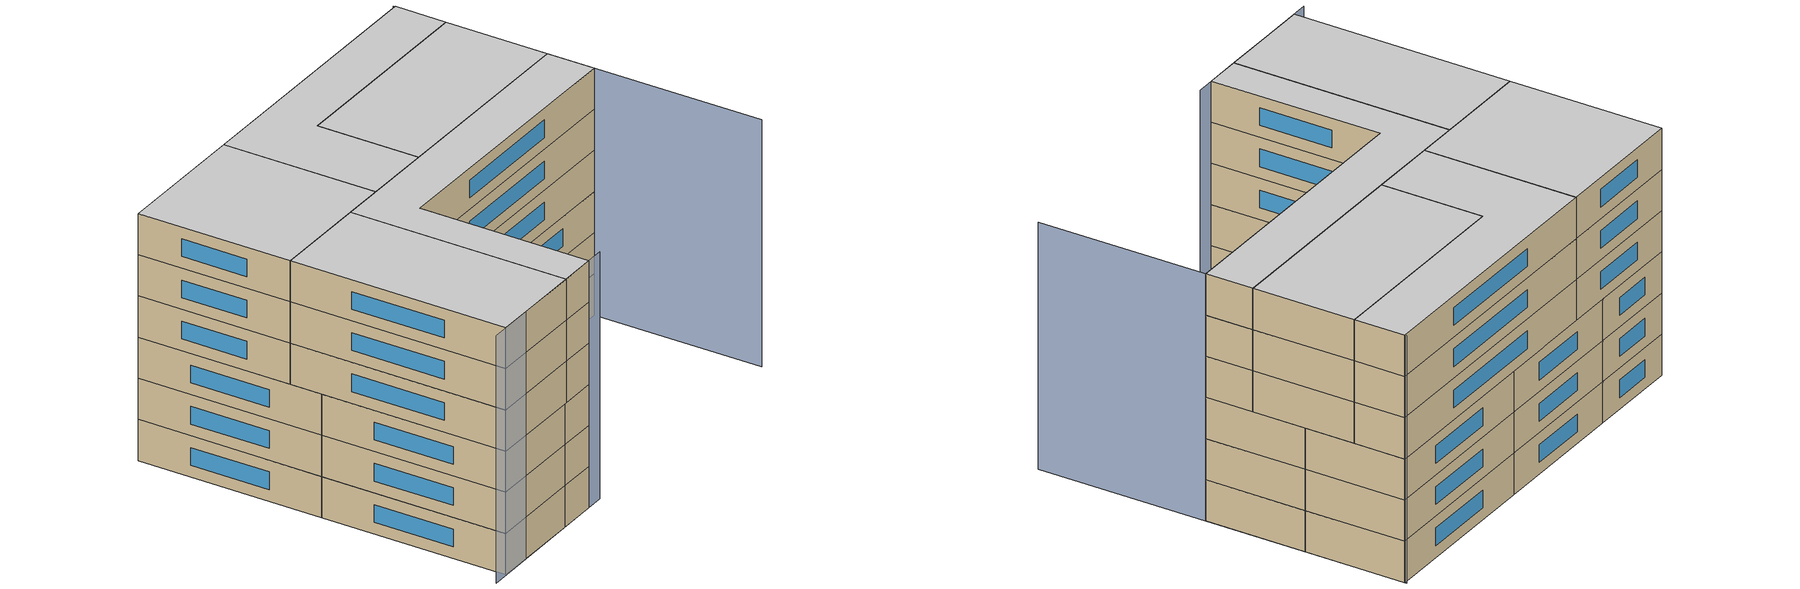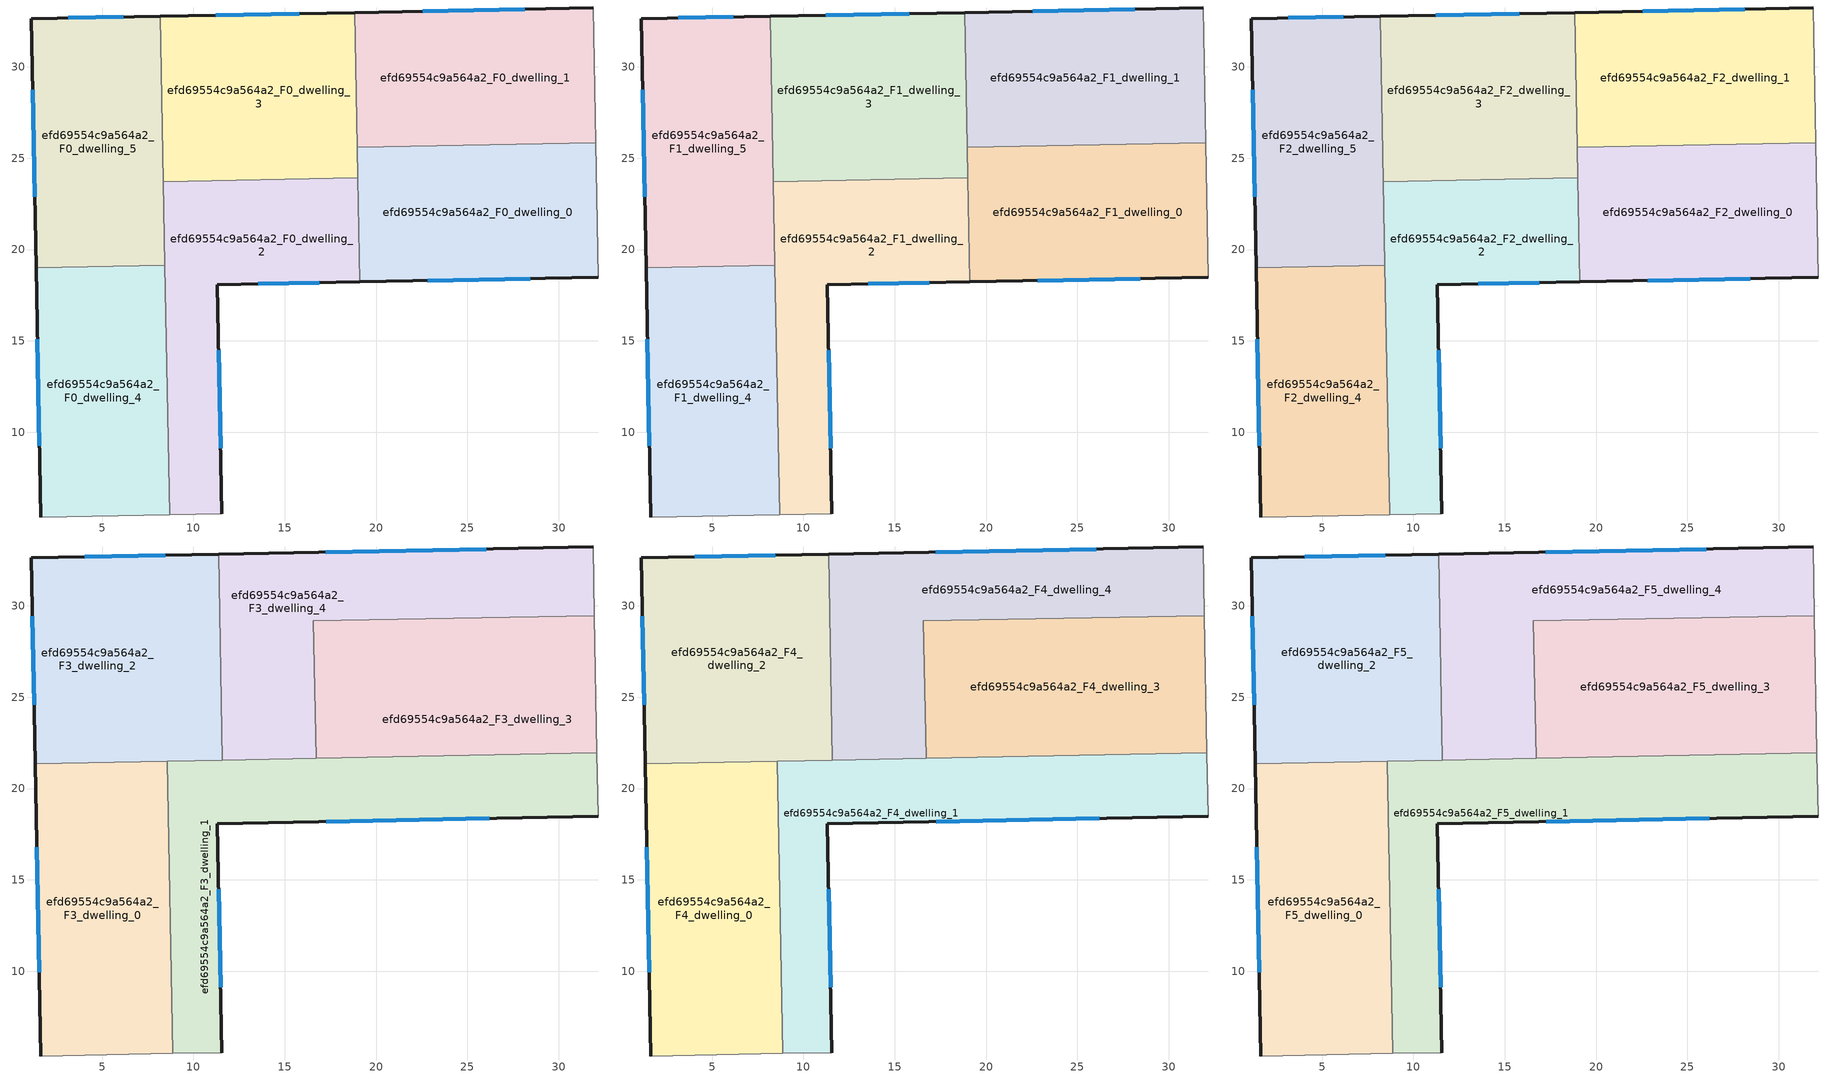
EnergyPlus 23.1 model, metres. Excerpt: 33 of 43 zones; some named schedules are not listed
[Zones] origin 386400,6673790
efd69554c9a564a2_F0_dwelling_0
 floor ground (EU_floor_Construction): 32.02,25.85 32.16,18.47 19.1,18.22 18.96,25.6 z0
 wall outside (EU_wall_Construction): 19.1,18.22 32.16,18.47 z0:3
 wall adiabatic (EU_wall_Construction): 32.16,18.47 32.02,25.85 z0:3
 wall to efd69554c9a564a2_F0_dwelling_1 (EU_wall_Construction): 32.02,25.85 18.96,25.6 z0:3
 wall to efd69554c9a564a2_F0_dwelling_2 (EU_wall_Construction): 18.99,23.92 19.1,18.22 z0:3
 wall to efd69554c9a564a2_F0_dwelling_3 (EU_wall_Construction): 18.96,25.6 18.99,23.92 z0:3
 window (EU_Window_Construction): 22.83,18.29 28.43,18.4 z0.86:2.14
efd69554c9a564a2_F0_dwelling_1
 floor ground (EU_floor_Construction): 31.88,33.22 32.02,25.85 18.96,25.6 18.82,32.98 z0
 wall outside (EU_wall_Construction): 31.88,33.22 18.82,32.98 z0:3
 wall adiabatic (EU_wall_Construction): 32.02,25.85 31.88,33.22 z0:3
 wall to efd69554c9a564a2_F0_dwelling_3 (EU_wall_Construction): 18.82,32.98 18.96,25.6 z0:3
 window (EU_Window_Construction): 28.15,33.15 22.55,33.05 z0.86:2.14
efd69554c9a564a2_F0_dwelling_2
 floor ground (EU_floor_Construction): 18.99,23.92 19.1,18.22 11.32,18.08 11.56,5.54 8.7,5.49 8.36,23.72 z0
 wall outside (EU_wall_Construction): 11.56,5.54 11.32,18.08 19.1,18.22 z0:3
 wall to efd69554c9a564a2_F0_dwelling_3 (EU_wall_Construction): 18.99,23.92 8.36,23.72 z0:3
 wall adiabatic (EU_wall_Construction): 8.7,5.49 11.56,5.54 z0:3
 wall to efd69554c9a564a2_F0_dwelling_4 (EU_wall_Construction): 8.44,19.13 8.7,5.49 z0:3
 wall to efd69554c9a564a2_F0_dwelling_5 (EU_wall_Construction): 8.36,23.72 8.44,19.13 z0:3
 window (EU_Window_Construction): 13.54,18.12 16.88,18.18 / 11.49,9.12 11.39,14.5 z0.86:2.14
efd69554c9a564a2_F0_dwelling_3
 floor ground (EU_floor_Construction): 18.82,32.98 18.99,23.92 8.36,23.72 8.19,32.78 z0
 wall outside (EU_wall_Construction): 18.82,32.98 8.19,32.78 z0:3
 wall to efd69554c9a564a2_F0_dwelling_5 (EU_wall_Construction): 8.19,32.78 8.36,23.72 z0:3
 window (EU_Window_Construction): 15.78,32.92 11.22,32.83 z0.86:2.14
efd69554c9a564a2_F0_dwelling_4
 floor ground (EU_floor_Construction): 8.44,19.13 8.7,5.49 1.64,5.35 1.38,19 z0
 wall outside (EU_wall_Construction): 1.38,19 1.64,5.35 z0:3
 wall adiabatic (EU_wall_Construction): 1.64,5.35 8.7,5.49 z0:3
 wall to efd69554c9a564a2_F0_dwelling_5 (EU_wall_Construction): 8.44,19.13 1.38,19 z0:3
 window (EU_Window_Construction): 1.46,15.1 1.57,9.25 z0.86:2.14
efd69554c9a564a2_F0_dwelling_5
 floor ground (EU_floor_Construction): 8.19,32.78 8.44,19.13 1.38,19 1.12,32.64 z0
 wall outside (EU_wall_Construction): 8.19,32.78 1.12,32.64 1.38,19 z0:3
 window (EU_Window_Construction): 1.2,28.74 1.31,22.9 / 6.17,32.74 3.14,32.68 z0.86:2.14
efd69554c9a564a2_F1_dwelling_0
 floor to efd69554c9a564a2_F0_dwelling_0 (EU_floor_Construction): 32.02,25.85 32.16,18.47 19.1,18.22 18.96,25.6 z3
 wall outside (EU_wall_Construction): 19.1,18.22 32.16,18.47 z3:6
 wall adiabatic (EU_wall_Construction): 32.16,18.47 32.02,25.85 z3:6
 wall to efd69554c9a564a2_F1_dwelling_1 (EU_wall_Construction): 32.02,25.85 18.96,25.6 z3:6
 wall to efd69554c9a564a2_F1_dwelling_2 (EU_wall_Construction): 18.99,23.92 19.1,18.22 z3:6
 wall to efd69554c9a564a2_F1_dwelling_3 (EU_wall_Construction): 18.96,25.6 18.99,23.92 z3:6
 window (EU_Window_Construction): 22.83,18.29 28.43,18.4 z3.86:5.14
efd69554c9a564a2_F1_dwelling_1
 floor to efd69554c9a564a2_F0_dwelling_1 (EU_floor_Construction): 31.88,33.22 32.02,25.85 18.96,25.6 18.82,32.98 z3
 wall outside (EU_wall_Construction): 31.88,33.22 18.82,32.98 z3:6
 wall adiabatic (EU_wall_Construction): 32.02,25.85 31.88,33.22 z3:6
 wall to efd69554c9a564a2_F1_dwelling_3 (EU_wall_Construction): 18.82,32.98 18.96,25.6 z3:6
 window (EU_Window_Construction): 28.15,33.15 22.55,33.05 z3.86:5.14
efd69554c9a564a2_F1_dwelling_2
 floor to efd69554c9a564a2_F0_dwelling_2 (EU_floor_Construction): 18.99,23.92 19.1,18.22 11.32,18.08 11.56,5.54 8.7,5.49 8.36,23.72 z3
 wall outside (EU_wall_Construction): 11.56,5.54 11.32,18.08 19.1,18.22 z3:6
 wall to efd69554c9a564a2_F1_dwelling_3 (EU_wall_Construction): 18.99,23.92 8.36,23.72 z3:6
 wall adiabatic (EU_wall_Construction): 8.7,5.49 11.56,5.54 z3:6
 wall to efd69554c9a564a2_F1_dwelling_4 (EU_wall_Construction): 8.44,19.13 8.7,5.49 z3:6
 wall to efd69554c9a564a2_F1_dwelling_5 (EU_wall_Construction): 8.36,23.72 8.44,19.13 z3:6
 window (EU_Window_Construction): 13.54,18.12 16.88,18.18 / 11.49,9.12 11.39,14.5 z3.86:5.14
efd69554c9a564a2_F1_dwelling_3
 floor to efd69554c9a564a2_F0_dwelling_3 (EU_floor_Construction): 18.82,32.98 18.99,23.92 8.36,23.72 8.19,32.78 z3
 wall outside (EU_wall_Construction): 18.82,32.98 8.19,32.78 z3:6
 wall to efd69554c9a564a2_F1_dwelling_5 (EU_wall_Construction): 8.19,32.78 8.36,23.72 z3:6
 window (EU_Window_Construction): 15.78,32.92 11.22,32.83 z3.86:5.14
efd69554c9a564a2_F1_dwelling_4
 floor to efd69554c9a564a2_F0_dwelling_4 (EU_floor_Construction): 8.44,19.13 8.7,5.49 1.64,5.35 1.38,19 z3
 wall outside (EU_wall_Construction): 1.38,19 1.64,5.35 z3:6
 wall adiabatic (EU_wall_Construction): 1.64,5.35 8.7,5.49 z3:6
 wall to efd69554c9a564a2_F1_dwelling_5 (EU_wall_Construction): 8.44,19.13 1.38,19 z3:6
 window (EU_Window_Construction): 1.46,15.1 1.57,9.25 z3.86:5.14
efd69554c9a564a2_F1_dwelling_5
 floor to efd69554c9a564a2_F0_dwelling_5 (EU_floor_Construction): 8.19,32.78 8.44,19.13 1.38,19 1.12,32.64 z3
 wall outside (EU_wall_Construction): 8.19,32.78 1.12,32.64 1.38,19 z3:6
 window (EU_Window_Construction): 1.2,28.74 1.31,22.9 / 6.17,32.74 3.14,32.68 z3.86:5.14
efd69554c9a564a2_F2_dwelling_0
 floor to efd69554c9a564a2_F1_dwelling_0 (EU_floor_Construction): 32.02,25.85 32.16,18.47 19.1,18.22 18.96,25.6 z6
 wall outside (EU_wall_Construction): 19.1,18.22 32.16,18.47 z6:9
 wall adiabatic (EU_wall_Construction): 32.16,18.47 32.02,25.85 z6:9
 wall to efd69554c9a564a2_F2_dwelling_1 (EU_wall_Construction): 32.02,25.85 18.96,25.6 z6:9
 wall to efd69554c9a564a2_F2_dwelling_2 (EU_wall_Construction): 18.99,23.92 19.1,18.22 z6:9
 wall to efd69554c9a564a2_F2_dwelling_3 (EU_wall_Construction): 18.96,25.6 18.99,23.92 z6:9
 window (EU_Window_Construction): 22.83,18.29 28.43,18.4 z6.86:8.14
efd69554c9a564a2_F2_dwelling_1
 floor to efd69554c9a564a2_F1_dwelling_1 (EU_floor_Construction): 31.88,33.22 32.02,25.85 18.96,25.6 18.82,32.98 z6
 wall outside (EU_wall_Construction): 31.88,33.22 18.82,32.98 z6:9
 wall adiabatic (EU_wall_Construction): 32.02,25.85 31.88,33.22 z6:9
 wall to efd69554c9a564a2_F2_dwelling_3 (EU_wall_Construction): 18.82,32.98 18.96,25.6 z6:9
 window (EU_Window_Construction): 28.15,33.15 22.55,33.05 z6.86:8.14
efd69554c9a564a2_F2_dwelling_2
 floor to efd69554c9a564a2_F1_dwelling_2 (EU_floor_Construction): 18.99,23.92 19.1,18.22 11.32,18.08 11.56,5.54 8.7,5.49 8.36,23.72 z6
 wall outside (EU_wall_Construction): 11.56,5.54 11.32,18.08 19.1,18.22 z6:9
 wall to efd69554c9a564a2_F2_dwelling_3 (EU_wall_Construction): 18.99,23.92 8.36,23.72 z6:9
 wall adiabatic (EU_wall_Construction): 8.7,5.49 11.56,5.54 z6:9
 wall to efd69554c9a564a2_F2_dwelling_4 (EU_wall_Construction): 8.44,19.13 8.7,5.49 z6:9
 wall to efd69554c9a564a2_F2_dwelling_5 (EU_wall_Construction): 8.36,23.72 8.44,19.13 z6:9
 window (EU_Window_Construction): 13.54,18.12 16.88,18.18 / 11.49,9.12 11.39,14.5 z6.86:8.14
efd69554c9a564a2_F2_dwelling_3
 floor to efd69554c9a564a2_F1_dwelling_3 (EU_floor_Construction): 18.82,32.98 18.99,23.92 8.36,23.72 8.19,32.78 z6
 wall outside (EU_wall_Construction): 18.82,32.98 8.19,32.78 z6:9
 wall to efd69554c9a564a2_F2_dwelling_5 (EU_wall_Construction): 8.19,32.78 8.36,23.72 z6:9
 window (EU_Window_Construction): 15.78,32.92 11.22,32.83 z6.86:8.14
efd69554c9a564a2_F2_dwelling_4
 floor to efd69554c9a564a2_F1_dwelling_4 (EU_floor_Construction): 8.44,19.13 8.7,5.49 1.64,5.35 1.38,19 z6
 wall outside (EU_wall_Construction): 1.38,19 1.64,5.35 z6:9
 wall adiabatic (EU_wall_Construction): 1.64,5.35 8.7,5.49 z6:9
 wall to efd69554c9a564a2_F2_dwelling_5 (EU_wall_Construction): 8.44,19.13 1.38,19 z6:9
 window (EU_Window_Construction): 1.46,15.1 1.57,9.25 z6.86:8.14
 ceiling adiabatic (EU_roof_Construction): 8.7,5.49 8.44,19.13 1.38,19 1.64,5.35 z9
efd69554c9a564a2_F2_dwelling_5
 floor to efd69554c9a564a2_F1_dwelling_5 (EU_floor_Construction): 8.19,32.78 8.44,19.13 1.38,19 1.12,32.64 z6
 wall outside (EU_wall_Construction): 8.19,32.78 1.12,32.64 1.38,19 z6:9
 window (EU_Window_Construction): 1.2,28.74 1.31,22.9 / 6.17,32.74 3.14,32.68 z6.86:8.14
 ceiling adiabatic (EU_roof_Construction): 8.44,19.13 8.4,21.5 1.34,21.37 1.38,19 z9
efd69554c9a564a2_F3_dwelling_0
 floor to efd69554c9a564a2_F2_dwelling_2 (EU_floor_Construction): 8.56,21.5 8.86,5.49 8.7,5.49 8.4,21.5 z9
 floor adiabatic (EU_floor_Construction): 8.56,21.5 8.4,21.5 8.7,5.49 1.64,5.35 1.34,21.37 z9
 wall outside (EU_wall_Construction): 1.34,21.37 1.64,5.35 z9:12
 wall to efd69554c9a564a2_F3_dwelling_1 (EU_wall_Construction): 8.86,5.49 8.56,21.5 z9:12
 wall adiabatic (EU_wall_Construction): 1.64,5.35 8.86,5.49 z9:12
 wall to efd69554c9a564a2_F3_dwelling_2 (EU_wall_Construction): 8.56,21.5 1.34,21.37 z9:12
 window (EU_Window_Construction): 1.42,16.79 1.55,9.93 z9.86:11.14
efd69554c9a564a2_F3_dwelling_1
 floor to efd69554c9a564a2_F2_dwelling_2 (EU_floor_Construction): 19.04,21.7 19.1,18.22 11.32,18.08 11.56,5.54 8.86,5.49 8.56,21.5 z9
 floor to efd69554c9a564a2_F2_dwelling_0 (EU_floor_Construction): 32.1,21.95 32.16,18.47 19.1,18.22 19.04,21.7 z9
 wall outside (EU_wall_Construction): 11.56,5.54 11.32,18.08 32.16,18.47 z9:12
 wall adiabatic (EU_wall_Construction): 8.86,5.49 11.56,5.54 / 32.16,18.47 32.1,21.95 z9:12
 wall to efd69554c9a564a2_F3_dwelling_3 (EU_wall_Construction): 32.1,21.95 16.72,21.66 z9:12
 wall to efd69554c9a564a2_F3_dwelling_4 (EU_wall_Construction): 16.72,21.66 11.59,21.56 z9:12
 wall to efd69554c9a564a2_F3_dwelling_2 (EU_wall_Construction): 11.59,21.56 8.56,21.5 z9:12
 window (EU_Window_Construction): 17.27,18.19 26.21,18.36 / 11.49,9.12 11.39,14.5 z9.86:11.14
efd69554c9a564a2_F3_dwelling_2
 floor to efd69554c9a564a2_F2_dwelling_5 (EU_floor_Construction): 8.19,32.78 8.4,21.5 1.34,21.37 1.12,32.64 z9
 floor to efd69554c9a564a2_F2_dwelling_2 (EU_floor_Construction): 11.55,23.78 11.59,21.56 8.4,21.5 8.36,23.72 z9
 floor to efd69554c9a564a2_F2_dwelling_3 (EU_floor_Construction): 11.38,32.84 11.55,23.78 8.36,23.72 8.19,32.78 z9
 wall outside (EU_wall_Construction): 11.38,32.84 1.12,32.64 1.34,21.37 z9:12
 wall to efd69554c9a564a2_F3_dwelling_4 (EU_wall_Construction): 11.59,21.56 11.38,32.84 z9:12
 window (EU_Window_Construction): 8.45,32.78 4.05,32.7 / 1.19,29.42 1.28,24.59 z9.86:11.14
efd69554c9a564a2_F3_dwelling_3
 floor to efd69554c9a564a2_F2_dwelling_0 (EU_floor_Construction): 32.02,25.85 32.1,21.95 19.04,21.7 18.96,25.6 z9
 floor to efd69554c9a564a2_F2_dwelling_1 (EU_floor_Construction): 31.95,29.47 32.02,25.85 18.96,25.6 18.89,29.22 z9
 floor to efd69554c9a564a2_F2_dwelling_3 (EU_floor_Construction): 18.89,29.22 18.99,23.92 16.68,23.87 16.58,29.17 z9
 floor to efd69554c9a564a2_F2_dwelling_2 (EU_floor_Construction): 18.99,23.92 19.04,21.7 16.72,21.66 16.68,23.87 z9
 wall to efd69554c9a564a2_F3_dwelling_4 (EU_wall_Construction): 31.95,29.47 16.58,29.17 16.72,21.66 z9:12
 wall adiabatic (EU_wall_Construction): 32.1,21.95 31.95,29.47 z9:12
efd69554c9a564a2_F3_dwelling_4
 floor to efd69554c9a564a2_F2_dwelling_1 (EU_floor_Construction): 31.88,33.22 31.95,29.47 18.89,29.22 18.82,32.98 z9
 floor to efd69554c9a564a2_F2_dwelling_3 (EU_floor_Construction): 18.82,32.98 18.89,29.22 16.58,29.17 16.68,23.87 11.55,23.78 11.38,32.84 z9
 floor to efd69554c9a564a2_F2_dwelling_2 (EU_floor_Construction): 16.68,23.87 16.72,21.66 11.59,21.56 11.55,23.78 z9
 wall outside (EU_wall_Construction): 31.88,33.22 11.38,32.84 z9:12
 wall adiabatic (EU_wall_Construction): 31.95,29.47 31.88,33.22 z9:12
 window (EU_Window_Construction): 26.02,33.11 17.23,32.95 z9.86:11.14
efd69554c9a564a2_F4_dwelling_0
 floor to efd69554c9a564a2_F3_dwelling_0 (EU_floor_Construction): 8.56,21.5 8.86,5.49 1.64,5.35 1.34,21.37 z12
 wall outside (EU_wall_Construction): 1.34,21.37 1.64,5.35 z12:15
 wall to efd69554c9a564a2_F4_dwelling_1 (EU_wall_Construction): 8.86,5.49 8.56,21.5 z12:15
 wall adiabatic (EU_wall_Construction): 1.64,5.35 8.86,5.49 z12:15
 wall to efd69554c9a564a2_F4_dwelling_2 (EU_wall_Construction): 8.56,21.5 1.34,21.37 z12:15
 window (EU_Window_Construction): 1.42,16.79 1.55,9.93 z12.86:14.14
efd69554c9a564a2_F4_dwelling_1
 floor to efd69554c9a564a2_F3_dwelling_1 (EU_floor_Construction): 32.1,21.95 32.16,18.47 11.32,18.08 11.56,5.54 8.86,5.49 8.56,21.5 z12
 wall outside (EU_wall_Construction): 11.56,5.54 11.32,18.08 32.16,18.47 z12:15
 wall adiabatic (EU_wall_Construction): 8.86,5.49 11.56,5.54 / 32.16,18.47 32.1,21.95 z12:15
 wall to efd69554c9a564a2_F4_dwelling_3 (EU_wall_Construction): 32.1,21.95 16.72,21.66 z12:15
 wall to efd69554c9a564a2_F4_dwelling_4 (EU_wall_Construction): 16.72,21.66 11.59,21.56 z12:15
 wall to efd69554c9a564a2_F4_dwelling_2 (EU_wall_Construction): 11.59,21.56 8.56,21.5 z12:15
 window (EU_Window_Construction): 17.27,18.19 26.21,18.36 / 11.49,9.12 11.39,14.5 z12.86:14.14
efd69554c9a564a2_F4_dwelling_2
 floor to efd69554c9a564a2_F3_dwelling_2 (EU_floor_Construction): 11.38,32.84 11.59,21.56 1.34,21.37 1.12,32.64 z12
 wall outside (EU_wall_Construction): 11.38,32.84 1.12,32.64 1.34,21.37 z12:15
 wall to efd69554c9a564a2_F4_dwelling_4 (EU_wall_Construction): 11.59,21.56 11.38,32.84 z12:15
 window (EU_Window_Construction): 8.45,32.78 4.05,32.7 / 1.19,29.42 1.28,24.59 z12.86:14.14
efd69554c9a564a2_F4_dwelling_3
 floor to efd69554c9a564a2_F3_dwelling_3 (EU_floor_Construction): 31.95,29.47 32.1,21.95 16.72,21.66 16.58,29.17 z12
 wall to efd69554c9a564a2_F4_dwelling_4 (EU_wall_Construction): 31.95,29.47 16.58,29.17 16.72,21.66 z12:15
 wall adiabatic (EU_wall_Construction): 32.1,21.95 31.95,29.47 z12:15
efd69554c9a564a2_F4_dwelling_4
 floor to efd69554c9a564a2_F3_dwelling_4 (EU_floor_Construction): 31.88,33.22 31.95,29.47 16.58,29.17 16.72,21.66 11.59,21.56 11.38,32.84 z12
 wall outside (EU_wall_Construction): 31.88,33.22 11.38,32.84 z12:15
 wall adiabatic (EU_wall_Construction): 31.95,29.47 31.88,33.22 z12:15
 window (EU_Window_Construction): 26.02,33.11 17.23,32.95 z12.86:14.14
efd69554c9a564a2_F5_dwelling_0
 floor to efd69554c9a564a2_F4_dwelling_0 (EU_floor_Construction): 8.56,21.5 8.86,5.49 1.64,5.35 1.34,21.37 z15
 wall outside (EU_wall_Construction): 1.34,21.37 1.64,5.35 z15:18
 wall to efd69554c9a564a2_F5_dwelling_1 (EU_wall_Construction): 8.86,5.49 8.56,21.5 z15:18
 wall adiabatic (EU_wall_Construction): 1.64,5.35 8.86,5.49 z15:18
 wall to efd69554c9a564a2_F5_dwelling_2 (EU_wall_Construction): 8.56,21.5 1.34,21.37 z15:18
 window (EU_Window_Construction): 1.42,16.79 1.55,9.93 z15.86:17.14
 ceiling to efd69554c9a564a2_F6_dwelling_0 (EU_floor_Construction): 8.86,5.49 8.56,21.5 1.34,21.37 1.64,5.35 z18
efd69554c9a564a2_F5_dwelling_1
 floor to efd69554c9a564a2_F4_dwelling_1 (EU_floor_Construction): 32.1,21.95 32.16,18.47 11.32,18.08 11.56,5.54 8.86,5.49 8.56,21.5 z15
 wall outside (EU_wall_Construction): 11.56,5.54 11.32,18.08 32.16,18.47 z15:18
 wall adiabatic (EU_wall_Construction): 8.86,5.49 11.56,5.54 / 32.16,18.47 32.1,21.95 z15:18
 wall to efd69554c9a564a2_F5_dwelling_3 (EU_wall_Construction): 32.1,21.95 16.72,21.66 z15:18
 wall to efd69554c9a564a2_F5_dwelling_4 (EU_wall_Construction): 16.72,21.66 11.59,21.56 z15:18
 wall to efd69554c9a564a2_F5_dwelling_2 (EU_wall_Construction): 11.59,21.56 8.56,21.5 z15:18
 window (EU_Window_Construction): 17.27,18.19 26.21,18.36 / 11.49,9.12 11.39,14.5 z15.86:17.14
 ceiling to efd69554c9a564a2_F6_dwelling_1 (EU_floor_Construction): 32.16,18.47 32.1,21.95 8.56,21.5 8.86,5.49 11.56,5.54 11.32,18.08 z18
efd69554c9a564a2_F5_dwelling_2
 floor to efd69554c9a564a2_F4_dwelling_2 (EU_floor_Construction): 11.38,32.84 11.59,21.56 1.34,21.37 1.12,32.64 z15
 wall outside (EU_wall_Construction): 11.38,32.84 1.12,32.64 1.34,21.37 z15:18
 wall to efd69554c9a564a2_F5_dwelling_4 (EU_wall_Construction): 11.59,21.56 11.38,32.84 z15:18
 window (EU_Window_Construction): 8.45,32.78 4.05,32.7 / 1.19,29.42 1.28,24.59 z15.86:17.14
 ceiling to efd69554c9a564a2_F6_dwelling_2 (EU_floor_Construction): 11.59,21.56 11.38,32.84 1.12,32.64 1.34,21.37 z18
efd69554c9a564a2_F5_dwelling_3
 floor to efd69554c9a564a2_F4_dwelling_3 (EU_floor_Construction): 31.95,29.47 32.1,21.95 16.72,21.66 16.58,29.17 z15
 wall to efd69554c9a564a2_F5_dwelling_4 (EU_wall_Construction): 31.95,29.47 16.58,29.17 16.72,21.66 z15:18
 wall adiabatic (EU_wall_Construction): 32.1,21.95 31.95,29.47 z15:18
 ceiling to efd69554c9a564a2_F6_dwelling_3 (EU_floor_Construction): 32.1,21.95 31.95,29.47 16.58,29.17 16.72,21.66 z18
efd69554c9a564a2_F5_dwelling_4
 floor to efd69554c9a564a2_F4_dwelling_4 (EU_floor_Construction): 31.88,33.22 31.95,29.47 16.58,29.17 16.72,21.66 11.59,21.56 11.38,32.84 z15
 wall outside (EU_wall_Construction): 31.88,33.22 11.38,32.84 z15:18
 wall adiabatic (EU_wall_Construction): 31.95,29.47 31.88,33.22 z15:18
 window (EU_Window_Construction): 26.02,33.11 17.23,32.95 z15.86:17.14
 ceiling to efd69554c9a564a2_F6_dwelling_4 (EU_floor_Construction): 31.95,29.47 31.88,33.22 11.38,32.84 11.59,21.56 16.72,21.66 16.58,29.17 z18
shading: 0.44,5.29 12.91,5.57 / 32.43,6.03 31.86,33.37 z0:18
[Building]
EU S2 Campaign: North Axis=0; Terrain=City; Solar Distribution=FullExterior
[Site:Location]
Helsinki-Vantaa.AP: Latitude=60.317; Longitude=24.963; Time Zone=2; Elevation=54.6
[SizingPeriod:WeatherFileDays]
AnnualSizingPeriod: Begin Month=1; Begin Day of Month=1; End Month=12; End Day of Month=31; Day of Week for Start Day=Monday; Use Weather File Daylight Saving Period=No; Use Weather File Rain and Snow Indicators=No
[MATERIAL]
EU_InternalMass_Material: Roughness=MediumRough; Thickness=0.1; Conductivity=1; Density=1800; Specific Heat=900; Thermal Absorptance=0.9; Solar Absorptance=0.7; Visible Absorptance=0.7
[MATERIAL:NOMASS] Roughness=MediumRough; Thermal Absorptance=0.9; Solar Absorptance=0.7; Visible Absorptance=0.7
Name | Thermal Resistance
EU_wall_NoMass | 5.91765
EU_roof_NoMass | 11.1778
EU_floor_NoMass | 6.2875
[WINDOWMATERIAL:SIMPLEGLAZINGSYSTEM]
EU_Window_SimpleGlazing: UFactor=0.994035; Solar Heat Gain Coefficient=0.7; Visible Transmittance=0.7
[CONSTRUCTION]
EU_wall_Construction: EU_wall_NoMass
EU_roof_Construction: EU_roof_NoMass
EU_floor_Construction: EU_floor_NoMass
EU_Window_Construction: EU_Window_SimpleGlazing
EU_InternalMass_Construction: EU_InternalMass_Material
[ZONE] Type=1; Multiplier=1; Ceiling Height=autocalculate; Floor Area=autocalculate; Part of Total Floor Area=Yes
Name | Volume
efd69554c9a564a2_F0_dwelling_0; efd69554c9a564a2_F1_dwelling_0; efd69554c9a564a2_F2_dwelling_0 | 289.14
efd69554c9a564a2_F3_dwelling_0; efd69554c9a564a2_F4_dwelling_0; efd69554c9a564a2_F5_dwelling_0 | 346.947
efd69554c9a564a2_F0_dwelling_1; efd69554c9a564a2_F1_dwelling_1; efd69554c9a564a2_F2_dwelling_1 | 289.137
efd69554c9a564a2_F3_dwelling_1; efd69554c9a564a2_F4_dwelling_1; efd69554c9a564a2_F5_dwelling_1 | 346.953
efd69554c9a564a2_F0_dwelling_2; efd69554c9a564a2_F1_dwelling_2; efd69554c9a564a2_F2_dwelling_2 | 289.142
efd69554c9a564a2_F3_dwelling_2; efd69554c9a564a2_F4_dwelling_2; efd69554c9a564a2_F5_dwelling_2 | 346.96
efd69554c9a564a2_F0_dwelling_3; efd69554c9a564a2_F1_dwelling_3; efd69554c9a564a2_F2_dwelling_3; efd69554c9a564a2_F0_dwelling_5; efd69554c9a564a2_F1_dwelling_5; efd69554c9a564a2_F2_dwelling_5 | 289.156
efd69554c9a564a2_F3_dwelling_3; efd69554c9a564a2_F4_dwelling_3; efd69554c9a564a2_F5_dwelling_3 | 346.995
efd69554c9a564a2_F0_dwelling_4; efd69554c9a564a2_F1_dwelling_4; efd69554c9a564a2_F2_dwelling_4 | 289.134
efd69554c9a564a2_F3_dwelling_4; efd69554c9a564a2_F4_dwelling_4; efd69554c9a564a2_F5_dwelling_4 | 346.983
[INTERNALMASS] Construction=EU_InternalMass_Construction
Name | Zone or ZoneList | Surface Area
efd69554c9a564a2_F0_dwelling_0_EU_InternalMass | efd69554c9a564a2_F0_dwelling_0 | 96.3803
efd69554c9a564a2_F0_dwelling_1_EU_InternalMass | efd69554c9a564a2_F0_dwelling_1 | 96.3786
efd69554c9a564a2_F0_dwelling_2_EU_InternalMass | efd69554c9a564a2_F0_dwelling_2 | 96.3808
efd69554c9a564a2_F0_dwelling_3_EU_InternalMass | efd69554c9a564a2_F0_dwelling_3 | 96.3853
efd69554c9a564a2_F0_dwelling_4_EU_InternalMass | efd69554c9a564a2_F0_dwelling_4 | 96.3781
efd69554c9a564a2_F0_dwelling_5_EU_InternalMass | efd69554c9a564a2_F0_dwelling_5 | 96.3851
efd69554c9a564a2_F1_dwelling_0_EU_InternalMass | efd69554c9a564a2_F1_dwelling_0 | 96.3803
efd69554c9a564a2_F1_dwelling_1_EU_InternalMass | efd69554c9a564a2_F1_dwelling_1 | 96.3786
efd69554c9a564a2_F1_dwelling_2_EU_InternalMass | efd69554c9a564a2_F1_dwelling_2 | 96.3808
efd69554c9a564a2_F1_dwelling_3_EU_InternalMass | efd69554c9a564a2_F1_dwelling_3 | 96.3853
efd69554c9a564a2_F1_dwelling_4_EU_InternalMass | efd69554c9a564a2_F1_dwelling_4 | 96.3781
efd69554c9a564a2_F1_dwelling_5_EU_InternalMass | efd69554c9a564a2_F1_dwelling_5 | 96.3851
efd69554c9a564a2_F2_dwelling_0_EU_InternalMass | efd69554c9a564a2_F2_dwelling_0 | 96.3803
efd69554c9a564a2_F2_dwelling_1_EU_InternalMass | efd69554c9a564a2_F2_dwelling_1 | 96.3786
efd69554c9a564a2_F2_dwelling_2_EU_InternalMass | efd69554c9a564a2_F2_dwelling_2 | 96.3808
efd69554c9a564a2_F2_dwelling_3_EU_InternalMass | efd69554c9a564a2_F2_dwelling_3 | 96.3853
efd69554c9a564a2_F2_dwelling_4_EU_InternalMass | efd69554c9a564a2_F2_dwelling_4 | 96.3781
efd69554c9a564a2_F2_dwelling_5_EU_InternalMass | efd69554c9a564a2_F2_dwelling_5 | 96.3851
efd69554c9a564a2_F3_dwelling_0_EU_InternalMass | efd69554c9a564a2_F3_dwelling_0 | 115.652
efd69554c9a564a2_F3_dwelling_1_EU_InternalMass | efd69554c9a564a2_F3_dwelling_1 | 115.654
efd69554c9a564a2_F3_dwelling_2_EU_InternalMass | efd69554c9a564a2_F3_dwelling_2 | 115.657
efd69554c9a564a2_F3_dwelling_3_EU_InternalMass | efd69554c9a564a2_F3_dwelling_3 | 115.667
efd69554c9a564a2_F3_dwelling_4_EU_InternalMass | efd69554c9a564a2_F3_dwelling_4 | 115.661
efd69554c9a564a2_F4_dwelling_0_EU_InternalMass | efd69554c9a564a2_F4_dwelling_0 | 115.652
efd69554c9a564a2_F4_dwelling_1_EU_InternalMass | efd69554c9a564a2_F4_dwelling_1 | 115.654
efd69554c9a564a2_F4_dwelling_2_EU_InternalMass | efd69554c9a564a2_F4_dwelling_2 | 115.657
efd69554c9a564a2_F4_dwelling_3_EU_InternalMass | efd69554c9a564a2_F4_dwelling_3 | 115.667
efd69554c9a564a2_F4_dwelling_4_EU_InternalMass | efd69554c9a564a2_F4_dwelling_4 | 115.661
efd69554c9a564a2_F5_dwelling_0_EU_InternalMass | efd69554c9a564a2_F5_dwelling_0 | 115.652
efd69554c9a564a2_F5_dwelling_1_EU_InternalMass | efd69554c9a564a2_F5_dwelling_1 | 115.654
efd69554c9a564a2_F5_dwelling_2_EU_InternalMass | efd69554c9a564a2_F5_dwelling_2 | 115.657
efd69554c9a564a2_F5_dwelling_3_EU_InternalMass | efd69554c9a564a2_F5_dwelling_3 | 115.667
efd69554c9a564a2_F5_dwelling_4_EU_InternalMass | efd69554c9a564a2_F5_dwelling_4 | 115.661
[OTHEREQUIPMENT] Fuel Type=Electricity; Design Level Calculation Method=Watts/Area; Power per Zone Floor Area=1; Fraction Latent=0; Fraction Radiant=0; Fraction Lost=0; Carbon Dioxide Generation Rate=0; EndUse Subcategory=EU_Step8_InternalGains
Name | Zone or ZoneList or Space or SpaceList | Schedule
EU_Step8_InternalGain_efd69554c9a564a2_F0_dwelling_0_f000 | efd69554c9a564a2_F0_dwelling_0 | EU_Step8_GainSchedule_efd69554c9a564a2_F0_dwelling_0_f000
EU_Step8_InternalGain_efd69554c9a564a2_F0_dwelling_1_f000 | efd69554c9a564a2_F0_dwelling_1 | EU_Step8_GainSchedule_efd69554c9a564a2_F0_dwelling_1_f000
EU_Step8_InternalGain_efd69554c9a564a2_F0_dwelling_2_f000 | efd69554c9a564a2_F0_dwelling_2 | EU_Step8_GainSchedule_efd69554c9a564a2_F0_dwelling_2_f000
EU_Step8_InternalGain_efd69554c9a564a2_F0_dwelling_3_f000 | efd69554c9a564a2_F0_dwelling_3 | EU_Step8_GainSchedule_efd69554c9a564a2_F0_dwelling_3_f000
EU_Step8_InternalGain_efd69554c9a564a2_F0_dwelling_4_f000 | efd69554c9a564a2_F0_dwelling_4 | EU_Step8_GainSchedule_efd69554c9a564a2_F0_dwelling_4_f000
EU_Step8_InternalGain_efd69554c9a564a2_F0_dwelling_5_f000 | efd69554c9a564a2_F0_dwelling_5 | EU_Step8_GainSchedule_efd69554c9a564a2_F0_dwelling_5_f000
EU_Step8_InternalGain_efd69554c9a564a2_F1_dwelling_0_f000 | efd69554c9a564a2_F1_dwelling_0 | EU_Step8_GainSchedule_efd69554c9a564a2_F1_dwelling_0_f000
EU_Step8_InternalGain_efd69554c9a564a2_F1_dwelling_1_f000 | efd69554c9a564a2_F1_dwelling_1 | EU_Step8_GainSchedule_efd69554c9a564a2_F1_dwelling_1_f000
EU_Step8_InternalGain_efd69554c9a564a2_F1_dwelling_2_f000 | efd69554c9a564a2_F1_dwelling_2 | EU_Step8_GainSchedule_efd69554c9a564a2_F1_dwelling_2_f000
EU_Step8_InternalGain_efd69554c9a564a2_F1_dwelling_3_f000 | efd69554c9a564a2_F1_dwelling_3 | EU_Step8_GainSchedule_efd69554c9a564a2_F1_dwelling_3_f000
EU_Step8_InternalGain_efd69554c9a564a2_F1_dwelling_4_f000 | efd69554c9a564a2_F1_dwelling_4 | EU_Step8_GainSchedule_efd69554c9a564a2_F1_dwelling_4_f000
EU_Step8_InternalGain_efd69554c9a564a2_F1_dwelling_5_f000 | efd69554c9a564a2_F1_dwelling_5 | EU_Step8_GainSchedule_efd69554c9a564a2_F1_dwelling_5_f000
EU_Step8_InternalGain_efd69554c9a564a2_F2_dwelling_0_f000 | efd69554c9a564a2_F2_dwelling_0 | EU_Step8_GainSchedule_efd69554c9a564a2_F2_dwelling_0_f000
EU_Step8_InternalGain_efd69554c9a564a2_F2_dwelling_1_f000 | efd69554c9a564a2_F2_dwelling_1 | EU_Step8_GainSchedule_efd69554c9a564a2_F2_dwelling_1_f000
EU_Step8_InternalGain_efd69554c9a564a2_F2_dwelling_2_f000 | efd69554c9a564a2_F2_dwelling_2 | EU_Step8_GainSchedule_efd69554c9a564a2_F2_dwelling_2_f000
EU_Step8_InternalGain_efd69554c9a564a2_F2_dwelling_3_f000 | efd69554c9a564a2_F2_dwelling_3 | EU_Step8_GainSchedule_efd69554c9a564a2_F2_dwelling_3_f000
EU_Step8_InternalGain_efd69554c9a564a2_F2_dwelling_4_f000 | efd69554c9a564a2_F2_dwelling_4 | EU_Step8_GainSchedule_efd69554c9a564a2_F2_dwelling_4_f000
EU_Step8_InternalGain_efd69554c9a564a2_F2_dwelling_5_f000 | efd69554c9a564a2_F2_dwelling_5 | EU_Step8_GainSchedule_efd69554c9a564a2_F2_dwelling_5_f000
EU_Step8_InternalGain_efd69554c9a564a2_F3_dwelling_0_f000 | efd69554c9a564a2_F3_dwelling_0 | EU_Step8_GainSchedule_efd69554c9a564a2_F3_dwelling_0_f000
EU_Step8_InternalGain_efd69554c9a564a2_F3_dwelling_1_f000 | efd69554c9a564a2_F3_dwelling_1 | EU_Step8_GainSchedule_efd69554c9a564a2_F3_dwelling_1_f000
EU_Step8_InternalGain_efd69554c9a564a2_F3_dwelling_2_f000 | efd69554c9a564a2_F3_dwelling_2 | EU_Step8_GainSchedule_efd69554c9a564a2_F3_dwelling_2_f000
EU_Step8_InternalGain_efd69554c9a564a2_F3_dwelling_3_f000 | efd69554c9a564a2_F3_dwelling_3 | EU_Step8_GainSchedule_efd69554c9a564a2_F3_dwelling_3_f000
EU_Step8_InternalGain_efd69554c9a564a2_F3_dwelling_4_f000 | efd69554c9a564a2_F3_dwelling_4 | EU_Step8_GainSchedule_efd69554c9a564a2_F3_dwelling_4_f000
EU_Step8_InternalGain_efd69554c9a564a2_F4_dwelling_0_f000 | efd69554c9a564a2_F4_dwelling_0 | EU_Step8_GainSchedule_efd69554c9a564a2_F4_dwelling_0_f000
EU_Step8_InternalGain_efd69554c9a564a2_F4_dwelling_1_f000 | efd69554c9a564a2_F4_dwelling_1 | EU_Step8_GainSchedule_efd69554c9a564a2_F4_dwelling_1_f000
EU_Step8_InternalGain_efd69554c9a564a2_F4_dwelling_2_f000 | efd69554c9a564a2_F4_dwelling_2 | EU_Step8_GainSchedule_efd69554c9a564a2_F4_dwelling_2_f000
EU_Step8_InternalGain_efd69554c9a564a2_F4_dwelling_3_f000 | efd69554c9a564a2_F4_dwelling_3 | EU_Step8_GainSchedule_efd69554c9a564a2_F4_dwelling_3_f000
EU_Step8_InternalGain_efd69554c9a564a2_F4_dwelling_4_f000 | efd69554c9a564a2_F4_dwelling_4 | EU_Step8_GainSchedule_efd69554c9a564a2_F4_dwelling_4_f000
EU_Step8_InternalGain_efd69554c9a564a2_F5_dwelling_0_f000 | efd69554c9a564a2_F5_dwelling_0 | EU_Step8_GainSchedule_efd69554c9a564a2_F5_dwelling_0_f000
EU_Step8_InternalGain_efd69554c9a564a2_F5_dwelling_1_f000 | efd69554c9a564a2_F5_dwelling_1 | EU_Step8_GainSchedule_efd69554c9a564a2_F5_dwelling_1_f000
EU_Step8_InternalGain_efd69554c9a564a2_F5_dwelling_2_f000 | efd69554c9a564a2_F5_dwelling_2 | EU_Step8_GainSchedule_efd69554c9a564a2_F5_dwelling_2_f000
EU_Step8_InternalGain_efd69554c9a564a2_F5_dwelling_3_f000 | efd69554c9a564a2_F5_dwelling_3 | EU_Step8_GainSchedule_efd69554c9a564a2_F5_dwelling_3_f000
EU_Step8_InternalGain_efd69554c9a564a2_F5_dwelling_4_f000 | efd69554c9a564a2_F5_dwelling_4 | EU_Step8_GainSchedule_efd69554c9a564a2_F5_dwelling_4_f000
[ZONEVENTILATION:DESIGNFLOWRATE] Schedule=EU_AlwaysOn; Design Flow Rate Calculation Method=AirChanges/Hour; Air Changes per Hour=0.596421; Ventilation Type=Natural; Fan Pressure Rise=0; Fan Total Efficiency=1; Constant Term Coefficient=1; Temperature Term Coefficient=0; Velocity Term Coefficient=0; Velocity Squared Term Coefficient=0; Minimum Indoor Temperature=-100; Maximum Indoor Temperature=100; Delta Temperature=-100; Minimum Outdoor Temperature=-100; Maximum Outdoor Temperature=100; Maximum Wind Speed=40
Name | Zone or ZoneList or Space or SpaceList
EU_ConstantAir_efd69554c9a564a2_F0_dwelling_0 | efd69554c9a564a2_F0_dwelling_0
EU_ConstantAir_efd69554c9a564a2_F0_dwelling_1 | efd69554c9a564a2_F0_dwelling_1
EU_ConstantAir_efd69554c9a564a2_F0_dwelling_2 | efd69554c9a564a2_F0_dwelling_2
EU_ConstantAir_efd69554c9a564a2_F0_dwelling_3 | efd69554c9a564a2_F0_dwelling_3
EU_ConstantAir_efd69554c9a564a2_F0_dwelling_4 | efd69554c9a564a2_F0_dwelling_4
EU_ConstantAir_efd69554c9a564a2_F0_dwelling_5 | efd69554c9a564a2_F0_dwelling_5
EU_ConstantAir_efd69554c9a564a2_F1_dwelling_0 | efd69554c9a564a2_F1_dwelling_0
EU_ConstantAir_efd69554c9a564a2_F1_dwelling_1 | efd69554c9a564a2_F1_dwelling_1
EU_ConstantAir_efd69554c9a564a2_F1_dwelling_2 | efd69554c9a564a2_F1_dwelling_2
EU_ConstantAir_efd69554c9a564a2_F1_dwelling_3 | efd69554c9a564a2_F1_dwelling_3
EU_ConstantAir_efd69554c9a564a2_F1_dwelling_4 | efd69554c9a564a2_F1_dwelling_4
EU_ConstantAir_efd69554c9a564a2_F1_dwelling_5 | efd69554c9a564a2_F1_dwelling_5
EU_ConstantAir_efd69554c9a564a2_F2_dwelling_0 | efd69554c9a564a2_F2_dwelling_0
EU_ConstantAir_efd69554c9a564a2_F2_dwelling_1 | efd69554c9a564a2_F2_dwelling_1
EU_ConstantAir_efd69554c9a564a2_F2_dwelling_2 | efd69554c9a564a2_F2_dwelling_2
EU_ConstantAir_efd69554c9a564a2_F2_dwelling_3 | efd69554c9a564a2_F2_dwelling_3
EU_ConstantAir_efd69554c9a564a2_F2_dwelling_4 | efd69554c9a564a2_F2_dwelling_4
EU_ConstantAir_efd69554c9a564a2_F2_dwelling_5 | efd69554c9a564a2_F2_dwelling_5
EU_ConstantAir_efd69554c9a564a2_F3_dwelling_0 | efd69554c9a564a2_F3_dwelling_0
EU_ConstantAir_efd69554c9a564a2_F3_dwelling_1 | efd69554c9a564a2_F3_dwelling_1
EU_ConstantAir_efd69554c9a564a2_F3_dwelling_2 | efd69554c9a564a2_F3_dwelling_2
EU_ConstantAir_efd69554c9a564a2_F3_dwelling_3 | efd69554c9a564a2_F3_dwelling_3
EU_ConstantAir_efd69554c9a564a2_F3_dwelling_4 | efd69554c9a564a2_F3_dwelling_4
EU_ConstantAir_efd69554c9a564a2_F4_dwelling_0 | efd69554c9a564a2_F4_dwelling_0
EU_ConstantAir_efd69554c9a564a2_F4_dwelling_1 | efd69554c9a564a2_F4_dwelling_1
EU_ConstantAir_efd69554c9a564a2_F4_dwelling_2 | efd69554c9a564a2_F4_dwelling_2
EU_ConstantAir_efd69554c9a564a2_F4_dwelling_3 | efd69554c9a564a2_F4_dwelling_3
EU_ConstantAir_efd69554c9a564a2_F4_dwelling_4 | efd69554c9a564a2_F4_dwelling_4
EU_ConstantAir_efd69554c9a564a2_F5_dwelling_0 | efd69554c9a564a2_F5_dwelling_0
EU_ConstantAir_efd69554c9a564a2_F5_dwelling_1 | efd69554c9a564a2_F5_dwelling_1
EU_ConstantAir_efd69554c9a564a2_F5_dwelling_2 | efd69554c9a564a2_F5_dwelling_2
EU_ConstantAir_efd69554c9a564a2_F5_dwelling_3 | efd69554c9a564a2_F5_dwelling_3
EU_ConstantAir_efd69554c9a564a2_F5_dwelling_4 | efd69554c9a564a2_F5_dwelling_4
[HVACTEMPLATE:ZONE:IDEALLOADSAIRSYSTEM] System Availability Schedule=EU_AlwaysOn; Maximum Heating Supply Air Temperature=50; Minimum Cooling Supply Air Temperature=13; Maximum Heating Supply Air Humidity Ratio=0.0156; Minimum Cooling Supply Air Humidity Ratio=0.0077; Heating Limit=NoLimit; Cooling Limit=NoLimit; Heating Availability Schedule=EU_AlwaysOn; Cooling Availability Schedule=EU_CoolingOff; Dehumidification Control Type=ConstantSensibleHeatRatio; Cooling Sensible Heat Ratio=0.7; Dehumidification Setpoint=60; Humidification Control Type=None; Humidification Setpoint=30; Outdoor Air Method=None; Outdoor Air Flow Rate per Person=0.00944; Outdoor Air Flow Rate per Zone Floor Area=0; Outdoor Air Flow Rate per Zone=0; Demand Controlled Ventilation Type=None; Outdoor Air Economizer Type=NoEconomizer; Heat Recovery Type=None; Sensible Heat Recovery Effectiveness=0.7; Latent Heat Recovery Effectiveness=0.65
Name | Template Thermostat
efd69554c9a564a2_F0_dwelling_0 | EU_HeatOnly_efd69554c9a564a2_F0_dwelling_0
efd69554c9a564a2_F0_dwelling_1 | EU_HeatOnly_efd69554c9a564a2_F0_dwelling_1
efd69554c9a564a2_F0_dwelling_2 | EU_HeatOnly_efd69554c9a564a2_F0_dwelling_2
efd69554c9a564a2_F0_dwelling_3 | EU_HeatOnly_efd69554c9a564a2_F0_dwelling_3
efd69554c9a564a2_F0_dwelling_4 | EU_HeatOnly_efd69554c9a564a2_F0_dwelling_4
efd69554c9a564a2_F0_dwelling_5 | EU_HeatOnly_efd69554c9a564a2_F0_dwelling_5
efd69554c9a564a2_F1_dwelling_0 | EU_HeatOnly_efd69554c9a564a2_F1_dwelling_0
efd69554c9a564a2_F1_dwelling_1 | EU_HeatOnly_efd69554c9a564a2_F1_dwelling_1
efd69554c9a564a2_F1_dwelling_2 | EU_HeatOnly_efd69554c9a564a2_F1_dwelling_2
efd69554c9a564a2_F1_dwelling_3 | EU_HeatOnly_efd69554c9a564a2_F1_dwelling_3
efd69554c9a564a2_F1_dwelling_4 | EU_HeatOnly_efd69554c9a564a2_F1_dwelling_4
efd69554c9a564a2_F1_dwelling_5 | EU_HeatOnly_efd69554c9a564a2_F1_dwelling_5
efd69554c9a564a2_F2_dwelling_0 | EU_HeatOnly_efd69554c9a564a2_F2_dwelling_0
efd69554c9a564a2_F2_dwelling_1 | EU_HeatOnly_efd69554c9a564a2_F2_dwelling_1
efd69554c9a564a2_F2_dwelling_2 | EU_HeatOnly_efd69554c9a564a2_F2_dwelling_2
efd69554c9a564a2_F2_dwelling_3 | EU_HeatOnly_efd69554c9a564a2_F2_dwelling_3
efd69554c9a564a2_F2_dwelling_4 | EU_HeatOnly_efd69554c9a564a2_F2_dwelling_4
efd69554c9a564a2_F2_dwelling_5 | EU_HeatOnly_efd69554c9a564a2_F2_dwelling_5
efd69554c9a564a2_F3_dwelling_0 | EU_HeatOnly_efd69554c9a564a2_F3_dwelling_0
efd69554c9a564a2_F3_dwelling_1 | EU_HeatOnly_efd69554c9a564a2_F3_dwelling_1
efd69554c9a564a2_F3_dwelling_2 | EU_HeatOnly_efd69554c9a564a2_F3_dwelling_2
efd69554c9a564a2_F3_dwelling_3 | EU_HeatOnly_efd69554c9a564a2_F3_dwelling_3
efd69554c9a564a2_F3_dwelling_4 | EU_HeatOnly_efd69554c9a564a2_F3_dwelling_4
efd69554c9a564a2_F4_dwelling_0 | EU_HeatOnly_efd69554c9a564a2_F4_dwelling_0
efd69554c9a564a2_F4_dwelling_1 | EU_HeatOnly_efd69554c9a564a2_F4_dwelling_1
efd69554c9a564a2_F4_dwelling_2 | EU_HeatOnly_efd69554c9a564a2_F4_dwelling_2
efd69554c9a564a2_F4_dwelling_3 | EU_HeatOnly_efd69554c9a564a2_F4_dwelling_3
efd69554c9a564a2_F4_dwelling_4 | EU_HeatOnly_efd69554c9a564a2_F4_dwelling_4
efd69554c9a564a2_F5_dwelling_0 | EU_HeatOnly_efd69554c9a564a2_F5_dwelling_0
efd69554c9a564a2_F5_dwelling_1 | EU_HeatOnly_efd69554c9a564a2_F5_dwelling_1
efd69554c9a564a2_F5_dwelling_2 | EU_HeatOnly_efd69554c9a564a2_F5_dwelling_2
efd69554c9a564a2_F5_dwelling_3 | EU_HeatOnly_efd69554c9a564a2_F5_dwelling_3
efd69554c9a564a2_F5_dwelling_4 | EU_HeatOnly_efd69554c9a564a2_F5_dwelling_4
[SIZING:ZONE] Zone Cooling Design Supply Air Temperature Input Method=SupplyAirTemperature; Zone Cooling Design Supply Air Temperature=13; Zone Heating Design Supply Air Temperature Input Method=SupplyAirTemperature; Zone Heating Design Supply Air Temperature=50; Zone Cooling Design Supply Air Humidity Ratio=0.008; Zone Heating Design Supply Air Humidity Ratio=0.008; Cooling Design Air Flow Method=DesignDay; Cooling Design Air Flow Rate=0; Cooling Minimum Air Flow per Zone Floor Area=0.000762; Cooling Minimum Air Flow=0; Cooling Minimum Air Flow Fraction=0.2; Heating Design Air Flow Method=DesignDay; Heating Design Air Flow Rate=0; Heating Maximum Air Flow per Zone Floor Area=0.002032; Heating Maximum Air Flow=0.141576; Heating Maximum Air Flow Fraction=0.3; Account for Dedicated Outdoor Air System=No; Dedicated Outdoor Air System Control Strategy=NeutralSupplyAir; Dedicated Outdoor Air Low Setpoint Temperature for Design=autosize; Dedicated Outdoor Air High Setpoint Temperature for Design=autosize; Zone Load Sizing Method=Sensible Load Only No Latent Load; Zone Latent Cooling Design Supply Air Humidity Ratio Input Method=HumidityRatioDifference; Zone Cooling Design Supply Air Humidity Ratio Difference=0.005; Zone Latent Heating Design Supply Air Humidity Ratio Input Method=HumidityRatioDifference; Zone Humidification Design Supply Air Humidity Ratio Difference=0.005
efd69554c9a564a2_F0_dwelling_0; efd69554c9a564a2_F0_dwelling_1; efd69554c9a564a2_F0_dwelling_2; efd69554c9a564a2_F0_dwelling_3; efd69554c9a564a2_F0_dwelling_4; efd69554c9a564a2_F0_dwelling_5; efd69554c9a564a2_F1_dwelling_0; efd69554c9a564a2_F1_dwelling_1; efd69554c9a564a2_F1_dwelling_2; efd69554c9a564a2_F1_dwelling_3; efd69554c9a564a2_F1_dwelling_4; efd69554c9a564a2_F1_dwelling_5; efd69554c9a564a2_F2_dwelling_0; efd69554c9a564a2_F2_dwelling_1; efd69554c9a564a2_F2_dwelling_2; efd69554c9a564a2_F2_dwelling_3; efd69554c9a564a2_F2_dwelling_4; efd69554c9a564a2_F2_dwelling_5; efd69554c9a564a2_F3_dwelling_0; efd69554c9a564a2_F3_dwelling_1; efd69554c9a564a2_F3_dwelling_2; efd69554c9a564a2_F3_dwelling_3; efd69554c9a564a2_F3_dwelling_4; efd69554c9a564a2_F4_dwelling_0; efd69554c9a564a2_F4_dwelling_1; efd69554c9a564a2_F4_dwelling_2; efd69554c9a564a2_F4_dwelling_3; efd69554c9a564a2_F4_dwelling_4; efd69554c9a564a2_F5_dwelling_0; efd69554c9a564a2_F5_dwelling_1; efd69554c9a564a2_F5_dwelling_2; efd69554c9a564a2_F5_dwelling_3; efd69554c9a564a2_F5_dwelling_4
[SCHEDULE:FILE] Column Number=1; Rows to Skip at Top=0; Number of Hours of Data=8760; Column Separator=Comma; Interpolate to Timestep=No; Minutes per Item=60; Adjust Schedule for Daylight Savings=Yes
Name | File
EU_Step8_GainSchedule_efd69554c9a564a2_F0_dwelling_0_f000 | ../../schedules/efd69554c9a564a2/efd69554c9a564a2_F0_dwelling_0_f000_gain.csv
EU_Step8_GainSchedule_efd69554c9a564a2_F0_dwelling_1_f000 | ../../schedules/efd69554c9a564a2/efd69554c9a564a2_F0_dwelling_1_f000_gain.csv
EU_Step8_GainSchedule_efd69554c9a564a2_F0_dwelling_2_f000 | ../../schedules/efd69554c9a564a2/efd69554c9a564a2_F0_dwelling_2_f000_gain.csv
EU_Step8_GainSchedule_efd69554c9a564a2_F0_dwelling_3_f000 | ../../schedules/efd69554c9a564a2/efd69554c9a564a2_F0_dwelling_3_f000_gain.csv
EU_Step8_GainSchedule_efd69554c9a564a2_F0_dwelling_4_f000 | ../../schedules/efd69554c9a564a2/efd69554c9a564a2_F0_dwelling_4_f000_gain.csv
EU_Step8_GainSchedule_efd69554c9a564a2_F0_dwelling_5_f000 | ../../schedules/efd69554c9a564a2/efd69554c9a564a2_F0_dwelling_5_f000_gain.csv
EU_Step8_GainSchedule_efd69554c9a564a2_F1_dwelling_0_f000 | ../../schedules/efd69554c9a564a2/efd69554c9a564a2_F1_dwelling_0_f000_gain.csv
EU_Step8_GainSchedule_efd69554c9a564a2_F1_dwelling_1_f000 | ../../schedules/efd69554c9a564a2/efd69554c9a564a2_F1_dwelling_1_f000_gain.csv
EU_Step8_GainSchedule_efd69554c9a564a2_F1_dwelling_2_f000 | ../../schedules/efd69554c9a564a2/efd69554c9a564a2_F1_dwelling_2_f000_gain.csv
EU_Step8_GainSchedule_efd69554c9a564a2_F1_dwelling_3_f000 | ../../schedules/efd69554c9a564a2/efd69554c9a564a2_F1_dwelling_3_f000_gain.csv
EU_Step8_GainSchedule_efd69554c9a564a2_F1_dwelling_4_f000 | ../../schedules/efd69554c9a564a2/efd69554c9a564a2_F1_dwelling_4_f000_gain.csv
EU_Step8_GainSchedule_efd69554c9a564a2_F1_dwelling_5_f000 | ../../schedules/efd69554c9a564a2/efd69554c9a564a2_F1_dwelling_5_f000_gain.csv
EU_Step8_GainSchedule_efd69554c9a564a2_F2_dwelling_0_f000 | ../../schedules/efd69554c9a564a2/efd69554c9a564a2_F2_dwelling_0_f000_gain.csv
EU_Step8_GainSchedule_efd69554c9a564a2_F2_dwelling_1_f000 | ../../schedules/efd69554c9a564a2/efd69554c9a564a2_F2_dwelling_1_f000_gain.csv
EU_Step8_GainSchedule_efd69554c9a564a2_F2_dwelling_2_f000 | ../../schedules/efd69554c9a564a2/efd69554c9a564a2_F2_dwelling_2_f000_gain.csv
EU_Step8_GainSchedule_efd69554c9a564a2_F2_dwelling_3_f000 | ../../schedules/efd69554c9a564a2/efd69554c9a564a2_F2_dwelling_3_f000_gain.csv
EU_Step8_GainSchedule_efd69554c9a564a2_F2_dwelling_4_f000 | ../../schedules/efd69554c9a564a2/efd69554c9a564a2_F2_dwelling_4_f000_gain.csv
EU_Step8_GainSchedule_efd69554c9a564a2_F2_dwelling_5_f000 | ../../schedules/efd69554c9a564a2/efd69554c9a564a2_F2_dwelling_5_f000_gain.csv
EU_Step8_GainSchedule_efd69554c9a564a2_F3_dwelling_0_f000 | ../../schedules/efd69554c9a564a2/efd69554c9a564a2_F3_dwelling_0_f000_gain.csv
EU_Step8_GainSchedule_efd69554c9a564a2_F3_dwelling_1_f000 | ../../schedules/efd69554c9a564a2/efd69554c9a564a2_F3_dwelling_1_f000_gain.csv
EU_Step8_GainSchedule_efd69554c9a564a2_F3_dwelling_2_f000 | ../../schedules/efd69554c9a564a2/efd69554c9a564a2_F3_dwelling_2_f000_gain.csv
EU_Step8_GainSchedule_efd69554c9a564a2_F3_dwelling_3_f000 | ../../schedules/efd69554c9a564a2/efd69554c9a564a2_F3_dwelling_3_f000_gain.csv
EU_Step8_GainSchedule_efd69554c9a564a2_F3_dwelling_4_f000 | ../../schedules/efd69554c9a564a2/efd69554c9a564a2_F3_dwelling_4_f000_gain.csv
EU_Step8_GainSchedule_efd69554c9a564a2_F4_dwelling_0_f000 | ../../schedules/efd69554c9a564a2/efd69554c9a564a2_F4_dwelling_0_f000_gain.csv
EU_Step8_GainSchedule_efd69554c9a564a2_F4_dwelling_1_f000 | ../../schedules/efd69554c9a564a2/efd69554c9a564a2_F4_dwelling_1_f000_gain.csv
EU_Step8_GainSchedule_efd69554c9a564a2_F4_dwelling_2_f000 | ../../schedules/efd69554c9a564a2/efd69554c9a564a2_F4_dwelling_2_f000_gain.csv
EU_Step8_GainSchedule_efd69554c9a564a2_F4_dwelling_3_f000 | ../../schedules/efd69554c9a564a2/efd69554c9a564a2_F4_dwelling_3_f000_gain.csv
EU_Step8_GainSchedule_efd69554c9a564a2_F4_dwelling_4_f000 | ../../schedules/efd69554c9a564a2/efd69554c9a564a2_F4_dwelling_4_f000_gain.csv
EU_Step8_GainSchedule_efd69554c9a564a2_F5_dwelling_0_f000 | ../../schedules/efd69554c9a564a2/efd69554c9a564a2_F5_dwelling_0_f000_gain.csv
